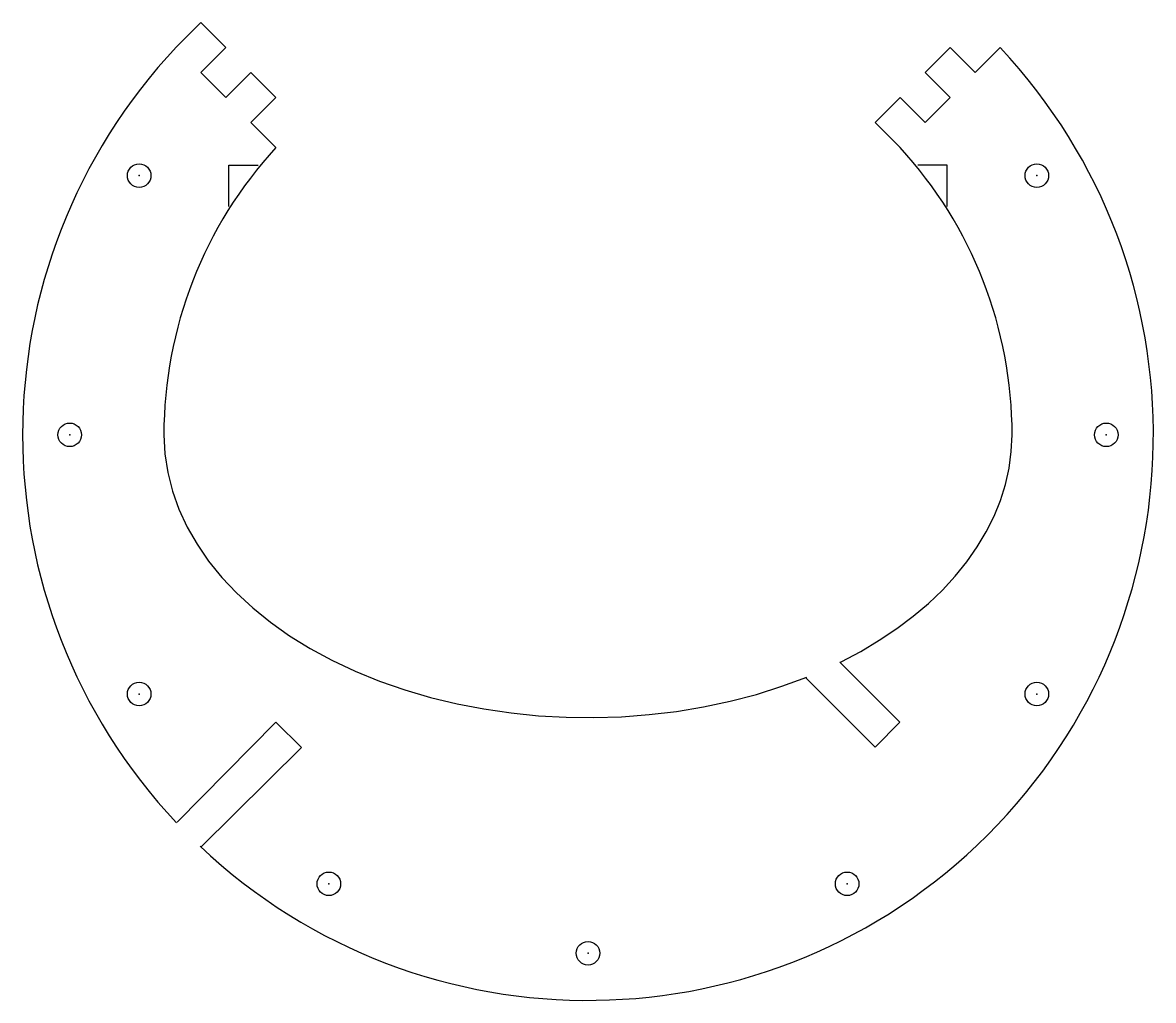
# Model space of a CAD drawing. Extents: x -12 to 12, y -12 to 8.7.
import ezdxf

# ---------------------------------------------------------------- set-up
doc = ezdxf.new("R2010")
doc.units = 0
doc.layers.add('1', color=1, linetype='CONTINUOUS')

msp = doc.modelspace()

# ---------------------------------------------------------------- linework, layer by layer
at = {"layer": '1', "color": 1, "linetype": 'CONTINUOUS'}
for points in [[(-8.21597, 8.7463), (-8.74632, 8.21599)], [(-8.21597, 8.7463), (-7.68564, 8.21597)], [(-7.68564, 8.21597), (-8.21599, 7.68566)], [(7.68564, 8.21597), (7.15531, 7.68564)], [(7.68564, 8.21597), (8.21599, 7.68566)], [(8.74632, 8.21599), (8.21599, 7.68566)], [(-8.21599, 7.68566), (-7.68566, 7.15533)], [(-7.15531, 7.68564), (-7.68566, 7.15533)], [(-7.15531, 7.68564), (-6.62498, 7.15531)], [(7.15531, 7.68564), (7.68566, 7.15533)], [(-6.62498, 7.15531), (-7.15533, 6.625)], [(6.62498, 7.15531), (6.09465, 6.62498)], [(6.62498, 7.15531), (7.15533, 6.625)], [(7.68566, 7.15533), (7.15533, 6.625)], [(-7.15533, 6.625), (-6.625, 6.09467)], [(6.09465, 6.62498), (6.625, 6.09467)], [(-7.625, 4.84467), (-7.625, 5.71967), (-7, 5.71967)], [(7.625, 4.84467), (7.625, 5.71967), (7, 5.71967)], [(-9, 0), (-8.97969, -0.403536), (-8.9194, -0.802025), (-8.82012, -1.19435), (-8.68282, -1.57938), (-8.50849, -1.95601), (-8.2981, -2.32312), (-8.05265, -2.67958), (-7.77309, -3.02428), (-7.46042, -3.35609), (-7.11562, -3.6739), (-6.73967, -3.97658), (-6.33354, -4.26303), (-5.89821, -4.53211), (-5.43468, -4.78271), (-4.94391, -5.01371), (-4.42688, -5.22399), (-3.88987, -5.41069), (-3.33979, -5.5717), (-2.77858, -5.70705), (-2.20819, -5.81675), (-1.63057, -5.90081), (-1.04765, -5.95927), (-0.461374, -5.99213), (0.126304, -5.99941), (0.713444, -5.98113), (1.2981, -5.93732), (1.87833, -5.86798), (2.45219, -5.77314), (3.01774, -5.65282), (3.57303, -5.50702), (4.11611, -5.33578), (4.64505, -5.13911)], [(5.37178, -4.81405), (5.78873, -4.59426), (6.1831, -4.35995), (6.55431, -4.11193), (6.90176, -3.85097), (7.22485, -3.57789), (7.52297, -3.29347), (7.79554, -2.9985), (8.04195, -2.69378), (8.26162, -2.38009), (8.45393, -2.05824), (8.61829, -1.72901), (8.75411, -1.3932), (8.86079, -1.05161), (8.93773, -0.705009), (8.98433, -0.35421), (9, 0.000001)], [(5.34794, -4.82626), (6.62085, -6.09917), (6.09467, -6.625), (4.61917, -5.1495)], [(5.34794, -4.82626), (5.37178, -4.81405)], [(-8.72055, -8.21897), (-6.62351, -6.09681), (-6.08285, -6.63586), (-8.21597, -8.7463)]]:
    msp.add_lwpolyline(points, dxfattribs=at)
for centre in [(-9.52628, 5.5), (-9.52628, 5.5), (9.52628, 5.5), (-11, 0), (-11, 0), (11, 0), (-9.52628, -5.5), (9.52628, -5.5), (-5.5, -9.52628), (5.5, -9.52628), (0, -11)]:
    msp.add_circle(centre, 0.25, dxfattribs=at)
for radius, start, end in [(12, 136.685, 223.315), (12, 226.685, 43.208999), (9.00198, 137.387003, 180), (9.00198, 0, 42.612497)]:
    msp.add_arc((0, 0), radius, start, end, dxfattribs=at)
for p in [(-9.52628, 5.5), (9.52628, 5.5), (-11, 0), (11, 0), (-9.52628, -5.5), (9.52628, -5.5), (-5.5, -9.52628), (5.5, -9.52628), (0, -11)]:
    msp.add_point(p, dxfattribs=at)

doc.saveas('drawing.dxf')
